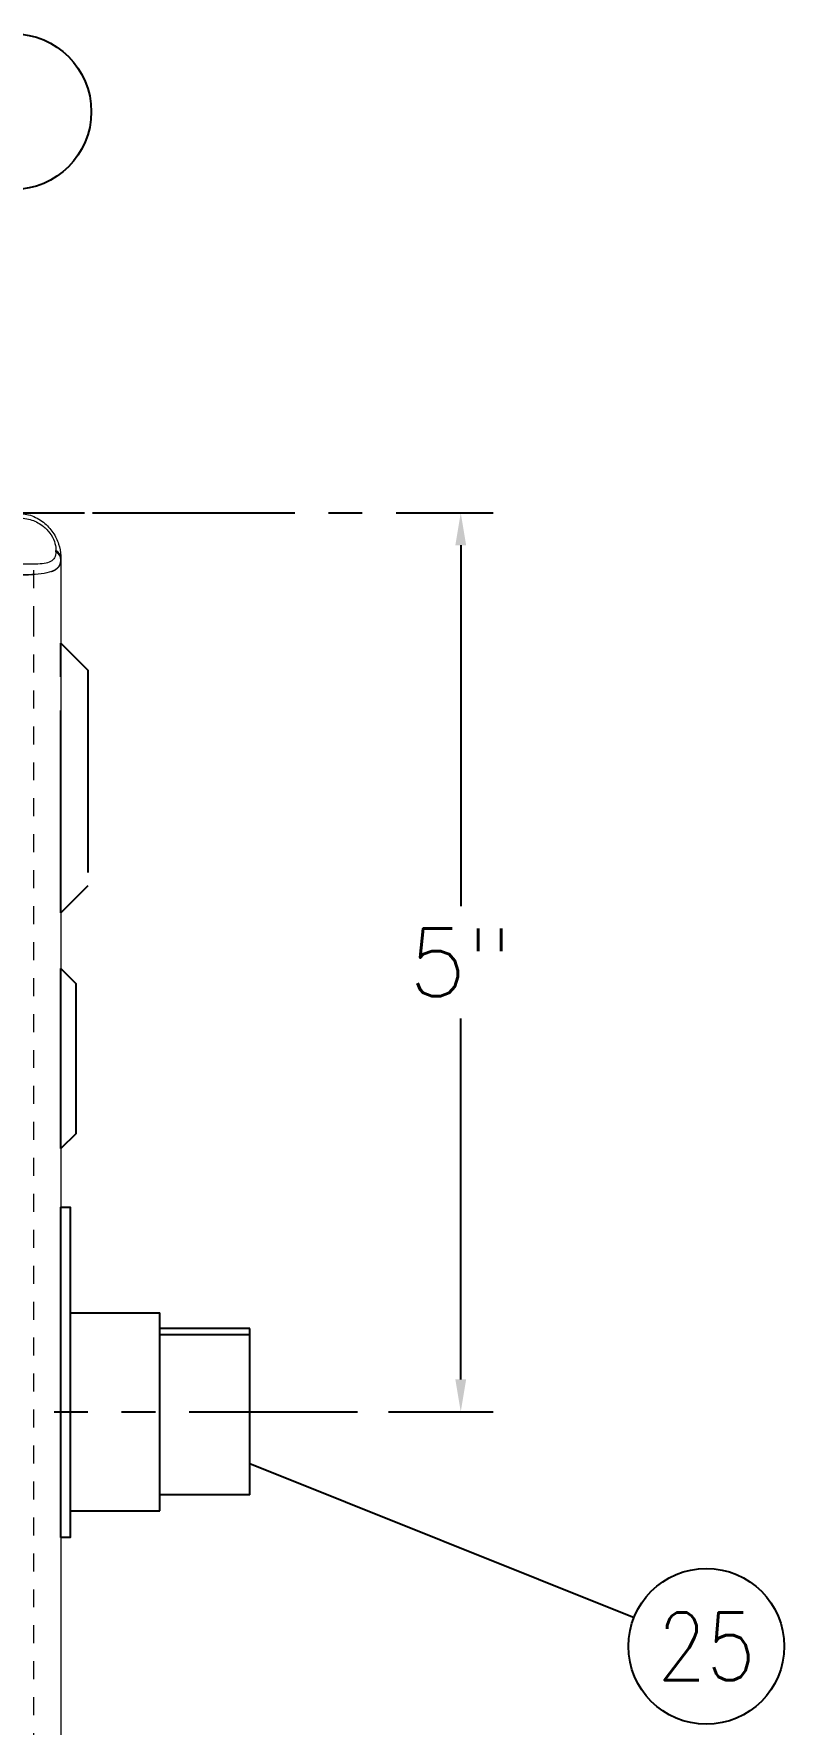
# Model space of a CAD drawing. Header units: inches. Extents: x -1 to 303, y -2 to 61.
# Drawn here: x 7.69 to 11.86, y 32.14 to 41.55 of the extents above; entities that cross this region are included whole.
import ezdxf
from ezdxf.enums import TextEntityAlignment as Align

# ---------------------------------------------------------------- set-up
doc = ezdxf.new("R2010")
doc.units = ezdxf.units.IN
doc.header["$LTSCALE"] = 0.75
doc.header["$MEASUREMENT"] = 0
for name, pattern in [('CENTER', [3.040326, 1.900204, -0.380041, 0.380041, -0.380041]), ('CENTER2', [1.125, 0.75, -0.125, 0.125, -0.125]), ('HIDDEN', [0.1875, 0.125, -0.0625]), ('PHANTOM2', [1.25, 0.625, -0.125, 0.125, -0.125, 0.125, -0.125])]:
    doc.linetypes.add(name, pattern=pattern)
doc.layers.get('DEFPOINTS').update_dxf_attribs({"color": 254})
for name, color, linetype in [('BOM_LAYER', 151, 'Continuous'), ('BOM_LAYER @ 4', 151, 'Continuous'), ('FRONT_DOOR', 1, 'Continuous'), ('PCAT', 51, 'Continuous'), ('PSYMS', 7, 'Continuous')]:
    doc.layers.add(name, color=color, linetype=linetype)
doc.styles.add('Note', font='romans.shx', dxfattribs={"width": 0.75})
doc.styles.add('WD', font='romans.shx')
doc.dimstyles.get("Standard").update_dxf_attribs({"dimtxt": 0.18, "dimasz": 0.18, "dimexe": 0.18, "dimexo": 0.0625, "dimgap": 0.09, "dimtad": 0, "dimtih": 1, "dimtoh": 1, "dimdec": 6, "dimzin": 0, "dimdsep": 46, "dimlunit": 4, "dimtxsty": 'WD', "dimcen": 0.09, "dimadec": 0, "dimazin": 0, "dimtfac": 1, "dimtdec": 6, "dimtofl": 0, "dimtmove": 0, "dimatfit": 3, "dimfxl": 1, "dimtolj": 1, "dimtzin": 0, "dimarcsym": 0})

# ---------------------------------------------------------------- blocks, each defined once
blk = doc.blocks.new('*D107')
at = {"color": 0, "linetype": 'CENTER2', "lineweight": -2, "ltscale": 2}
blk.add_line((8.016, 38.8804), (10.2435, 38.8804), dxfattribs=at)
at = {"color": 0, "linetype": 'Continuous', "lineweight": -2, "ltscale": 2}
for p, q in [((10.0635, 38.7004), (10.0635, 36.6936)), ((10.0635, 34.0604), (10.0635, 36.0672))]:
    blk.add_line(p, q, dxfattribs=at)
at = {"color": 0, "linetype": 'CENTER', "lineweight": -2, "ltscale": 2}
blk.add_line((9.6608, 33.8804), (10.2435, 33.8804), dxfattribs=at)
at = {"color": 0, "linetype": 'Continuous', "ltscale": 2}
for points in [[(10.0335, 38.7004), (10.0935, 38.7004), (10.0635, 38.8804)], [(10.0335, 34.0604), (10.0935, 34.0604), (10.0635, 33.8804)]]:
    blk.add_solid(points, dxfattribs=at)
at = {"layer": 'DEFPOINTS', "color": 0, "linetype": 'Continuous', "ltscale": 2}
for p in [(7.9535, 38.8804), (10.0635, 38.8804), (9.5983, 33.8804)]:
    blk.add_point(p, dxfattribs=at)
at = {"color": 51, "linetype": 'Continuous', "ltscale": 2, "insert": (10.0635, 36.3804), "char_height": 0.375, "attachment_point": 5, "style": 'WD'}
blk.add_mtext('\\A1;5"', dxfattribs=at)
blk = doc.blocks.new('Anno_Circle')
at = {"color": 0, "linetype": 'ByBlock', "lineweight": -2}
blk.add_circle((0, 0), 1.155, dxfattribs=at)
at = {"color": 0, "linetype": 'ByBlock', "lineweight": -2, "style": 'Note', "width": 0.85}
blk.add_attdef('ID', text='', height=1, dxfattribs=at).set_placement((0, 0), align=Align.MIDDLE)

msp = doc.modelspace()

# ---------------------------------------------------------------- linework, layer by layer
at = {"linetype": 'Continuous', "ltscale": 2}
for p, q in [((7.8905713, 34.4303797), (8.3905713, 34.4303797)), ((8.3905713, 33.3303797), (8.3905713, 34.4303797)), ((8.8905713, 33.4175872), (8.8905713, 34.3431723)), ((7.8905713, 33.3303797), (8.3905713, 33.3303797))]:
    msp.add_line(p, q, dxfattribs=at)
at = {"linetype": 'CENTER2', "ltscale": 2}
for p, q in [((8.8905713, 34.3431723), (8.3905713, 34.3431723)), ((8.8905713, 34.3075199), (8.3905713, 34.3075199)), ((8.8905713, 33.4175872), (8.3905713, 33.4175872))]:
    msp.add_line(p, q, dxfattribs=at)
for points in [[(7.8387914, 38.1554693), (7.988889, 38.0053717), (7.988889, 36.8055669), (7.8387914, 36.6564454), (7.8387914, 38.1554693)], [(7.8387914, 35.3445629), (7.8387914, 36.345539), (7.9217772, 36.2625533), (7.9217772, 35.4265725), (7.8397676, 35.3445629)]]:
    msp.add_lwpolyline(points, dxfattribs=at)
at = {"layer": 'BOM_LAYER', "ltscale": 2}
msp.add_line((8.8905713, 33.5926024), (11.027256, 32.7368623), dxfattribs=at)
at = {"layer": 'FRONT_DOOR', "linetype": 'HIDDEN', "lineweight": 0}
for p, q in [((7.6887913, 38.262323), (7.6887913, 38.6468639)), ((7.6887913, 26.9927388), (7.6887913, 38.262323))]:
    msp.add_line(p, q, dxfattribs=at)
at = {"layer": 'FRONT_DOOR', "linetype": 'Continuous', "lineweight": 15}
for p, q in [((7.8387914, 38.6303799), (7.8387914, 38.6208091)), ((7.8387914, 38.6208091), (7.8387914, 27.0092233))]:
    msp.add_line(p, q, dxfattribs=at)
for centre, radius, start, end in [((7.7862773, 38.61793), 0.052593, 3.13813052, 61.15010386), ((7.7887115, 38.6271289), 0.0501853, 3.71418008, 62.69194357)]:
    msp.add_arc(centre, radius, start, end, dxfattribs=at)
at = {"layer": 'FRONT_DOOR', "linetype": 'HIDDEN', "lineweight": 0}
for centre, radius, start, end in [((7.7862976, 38.6179386), 0.0525722, 3.13001058, 61.10158842), ((7.7887235, 38.6271338), 0.050173, 3.70952902, 62.66467428)]:
    msp.add_arc(centre, radius, start, end, dxfattribs=at)
at = {"layer": 'FRONT_DOOR', "linetype": 'Continuous', "lineweight": 15}
for points, knots in [([(7.5887913, 38.8803797), (7.6163139, 38.8777315), (7.6712902, 38.8724417), (7.7439483, 38.8316566), (7.7980045, 38.7742207), (7.8298315, 38.7077892), (7.8383599, 38.6591094), (7.8387309, 38.6344109), (7.8387914, 38.6303799)], [0, 0, 0, 0, 0.202467327, 0.404426507, 0.600245537, 0.783984027, 0.964744937, 1, 1, 1, 1]), ([(7.5887913, 38.8555541), (7.6158816, 38.8532506), (7.6676253, 38.8488508), (7.7327544, 38.8157496), (7.7793171, 38.7711151), (7.8052479, 38.7227391), (7.8115844, 38.689275), (7.8117145, 38.6741355), (7.8117352, 38.6717212)], [0, 0, 0, 0, 0.241250956, 0.460801434, 0.637077479, 0.814288801, 0.970384524, 1, 1, 1, 1]), ([(7.8116543, 38.6639955), (7.8102711, 38.6520541), (7.8075252, 38.6283474), (7.7842214, 38.6080072), (7.7475621, 38.5978942), (7.6966687, 38.5948161), (7.6413942, 38.5951103), (7.6035399, 38.595181), (7.5887913, 38.5952085)], [0, 0, 0, 0, 0.16677696, 0.331095348, 0.486626069, 0.659112996, 0.867185319, 1, 1, 1, 1]), ([(7.8387914, 38.6208091), (7.8368028, 38.6065635), (7.8326774, 38.5770119), (7.7936501, 38.552866), (7.733125, 38.5405811), (7.6626232, 38.5359278), (7.612601, 38.5354821), (7.5887913, 38.53527)], [0, 0, 0, 0, 0.208750789, 0.433038082, 0.631686442, 0.824688944, 1, 1, 1, 1])]:
    msp.add_open_spline(points, degree=3, knots=knots, dxfattribs=at)
msp.add_open_spline([(7.8117352, 38.6717212), (7.8116543, 38.6639955)], degree=1, dxfattribs=at)
at = {"layer": 'FRONT_DOOR', "linetype": 'HIDDEN', "lineweight": 0}
msp.add_open_spline([(7.8117036, 38.6639644), (7.8117628, 38.6717042)], degree=1, dxfattribs=at)
msp.add_open_spline([(7.5887913, 38.53527), (7.6162863, 38.5355403), (7.6712033, 38.5360802), (7.7437826, 38.5418856), (7.7978037, 38.554887), (7.8296716, 38.5777892), (7.8383329, 38.602157), (7.8387245, 38.6180864), (7.8387914, 38.6208091)], degree=3, knots=[0, 0, 0, 0, 0.202044343, 0.403553049, 0.598869165, 0.782196677, 0.962771491, 1, 1, 1, 1], dxfattribs=at)
at = {"layer": 'PCAT', "linetype": 'PHANTOM2', "ltscale": 2}
for p, q in [((7.0337914, 38.8803797), (8.873143, 38.8803797)), ((6.6774339, 33.8803797), (10.3561371, 33.8803797))]:
    msp.add_line(p, q, dxfattribs=at)
at = {"layer": 'PSYMS', "linetype": 'Continuous', "ltscale": 2}
msp.add_lwpolyline([(7.8387914, 33.1820121), (7.8387914, 35.0184081), (7.8905713, 35.0184081), (7.8905713, 33.1820121)], close=True, dxfattribs=at)

# ---------------------------------------------------------------- block references
at = {"layer": 'BOM_LAYER @ 4', "xscale": 0.375, "yscale": 0.375, "zscale": 0.375}
for p, values in [((7.5753154, 41.1119893), {'ID': '1'}), ((11.4293232, 32.5758347), {'ID': '25'})]:
    msp.add_blockref('Anno_Circle', p, dxfattribs=at).add_auto_attribs(values)

# ---------------------------------------------------------------- dimensions: what is measured, and where the dimension line sits
at = {"color": 51, "linetype": 'Continuous', "ltscale": 2}
dim = msp.add_linear_dim(base=(10.0635344, 38.8803797), p1=(9.5983028, 33.8803797), p2=(7.9534672, 38.8803797), angle=90, dimstyle='Standard', override={"dimtxt": 0.375, "dimclrt": 51, "dimfrac": 2}, dxfattribs=at)
dim.commit()
dim.dimension.update_dxf_attribs({"geometry": '*D107', "text_midpoint": (10.0635344, 36.3803797)})

doc.saveas('drawing.dxf')
